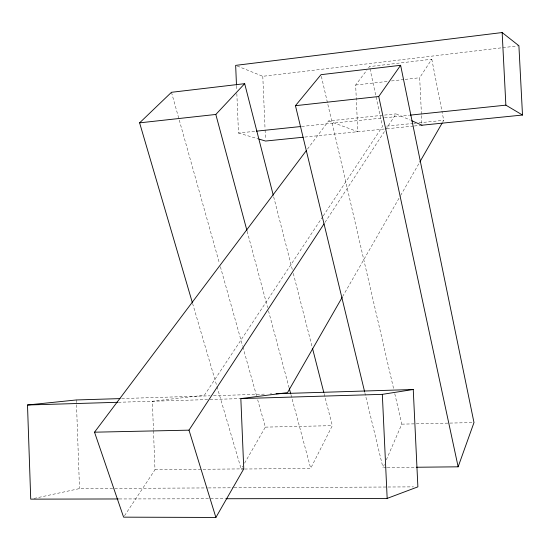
<?xml version="1.0" encoding="UTF-8"?>
<svg xmlns="http://www.w3.org/2000/svg" width="550" height="550" viewBox="0 0 550 550"><rect width="100%" height="100%" fill="white"/><g stroke="black" fill="none" stroke-linecap="round" stroke-linejoin="round"><path stroke-width="0.41" stroke-dasharray="2.75 2.06" d="M386.382 467.562L382.965 467.596L384.306 464.496M386.327 459.834L401.809 424.139L394.659 393.202M244.619 469.026L310.702 468.346L332.317 425.659L323.998 393.209M342.567 296.643L400.187 196.206M400.613 195.463L419.396 162.724M442.441 122.547L443.726 120.319L441.925 111.107M243.76 469.033L241.189 469.061L242.88 466.118M244.578 463.176L265.347 427.123L257.702 399.843M324.974 222.42L385.199 130.419M385.667 129.697L396.021 113.884L410.176 120.058M421.438 114.187L419.678 77.742L431.798 59.214L369.524 66.591L367.476 69.328M124.534 515.742L154.983 469.789L153.464 430.382M322.781 216.59L204.401 395.223L152.343 401.252L153.429 429.522M323.249 215.875L382.442 126.562L369.524 66.591M307.491 149.064L328.639 120.952L396.021 113.884M328.639 120.952L357.809 131.704L355.658 85.03L366.96 70.008M34.038 498.424L79.523 488.586L207.481 487.926M237.208 66.007L262.79 76.299L518.904 45.753M355.658 85.03L388.094 81.338M391.511 80.946L404.312 79.489M405.164 79.392L419.678 77.742M236.844 93.637L238.494 133.024L255.578 131.244M301.709 126.431L383.714 117.886M384.567 117.796L409.344 115.218M386.698 126.129L413.084 123.441M413.93 123.351L415.635 123.179M419.038 122.829L443.726 120.319M304.831 137.067L385.921 128.858M386.781 128.769L413.531 126.067M414.377 125.978L421.974 125.208L421.479 115.039M121.77 398.551L210.072 395.814M213.503 395.704L265.794 394.082M270.084 393.951L271.796 393.896M118.346 402.27L209.351 399.541M210.052 399.52L240.838 398.599M265.347 427.123L332.317 425.659M401.809 424.139L415.401 423.837M416.247 423.823L473.99 422.558M154.983 469.789L243.767 468.868M387.234 467.555L416.281 467.252M208.34 487.926L233.248 487.795M234.107 487.795L413.593 486.874M119.199 498.953L225.699 498.74M238.494 133.024L258.184 138.854M192.569 303.373L216.755 385.804M217.002 386.629L241.189 469.061M171.476 92.297L219.457 263.429M220.385 266.736L242.633 346.101M242.866 346.933L256.541 395.704M247.149 231.309L267.596 307.56M268.482 310.874L289.149 387.949M290.923 394.584L310.702 468.346M273.673 196.838L292.435 270.057M293.294 273.384L312.056 346.61M364.815 392.549L382.965 467.596M321.372 76.354L393.69 389.022M431.798 59.214L441.76 110.275M262.79 76.299L265.059 129.113M265.093 129.965L265.492 139.336M236.521 85.931L236.699 90.214M76.333 399.96L79.523 488.586"/><path stroke-width="0.82" d="M416.281 467.252L458.143 466.819L473.99 422.558L400.613 65.299L320.987 74.683L295.453 105.683L364.616 391.71M306.46 150.432L94.524 432.19L123.592 517.158L215.889 517.454L243.767 468.868L240.838 398.599L287.506 392.624L342.141 297.392M419.822 161.982L442.014 123.289M215.889 517.454L189.001 430.155L324.032 223.857M458.143 466.819L378.737 96.518L400.613 65.299M192.328 302.548L139.604 122.849L215.82 114.455L244.674 83.669L273.247 195.174M139.604 122.849L171.476 92.297L244.674 83.669M226.559 498.733L387.166 498.403L417.883 486.853L413.249 389.503L276.079 393.759M240.907 398.599L382.326 394.35L413.249 389.503M421.774 125.228L522.5 115.032L518.904 45.753L502.15 32.546L235.654 65.381L236.479 85.078M295.453 105.683L378.737 96.518M256.431 131.154L300.857 126.521M410.197 115.129L505.869 105.153L522.5 115.032M118.339 498.96L30.731 499.139L27.5 404.999L76.333 399.96L120.058 398.606M303.126 137.239L265.567 141.041L259.002 139.095M27.5 404.999L117.494 402.297M94.524 432.19L189.001 430.155M411.751 120.746L421.974 125.208M215.82 114.455L246.929 230.484M289.369 388.781L290.702 393.752M312.482 348.274L323.785 392.377M502.15 32.546L505.869 105.153M382.326 394.35L387.166 498.403"/></g></svg>
